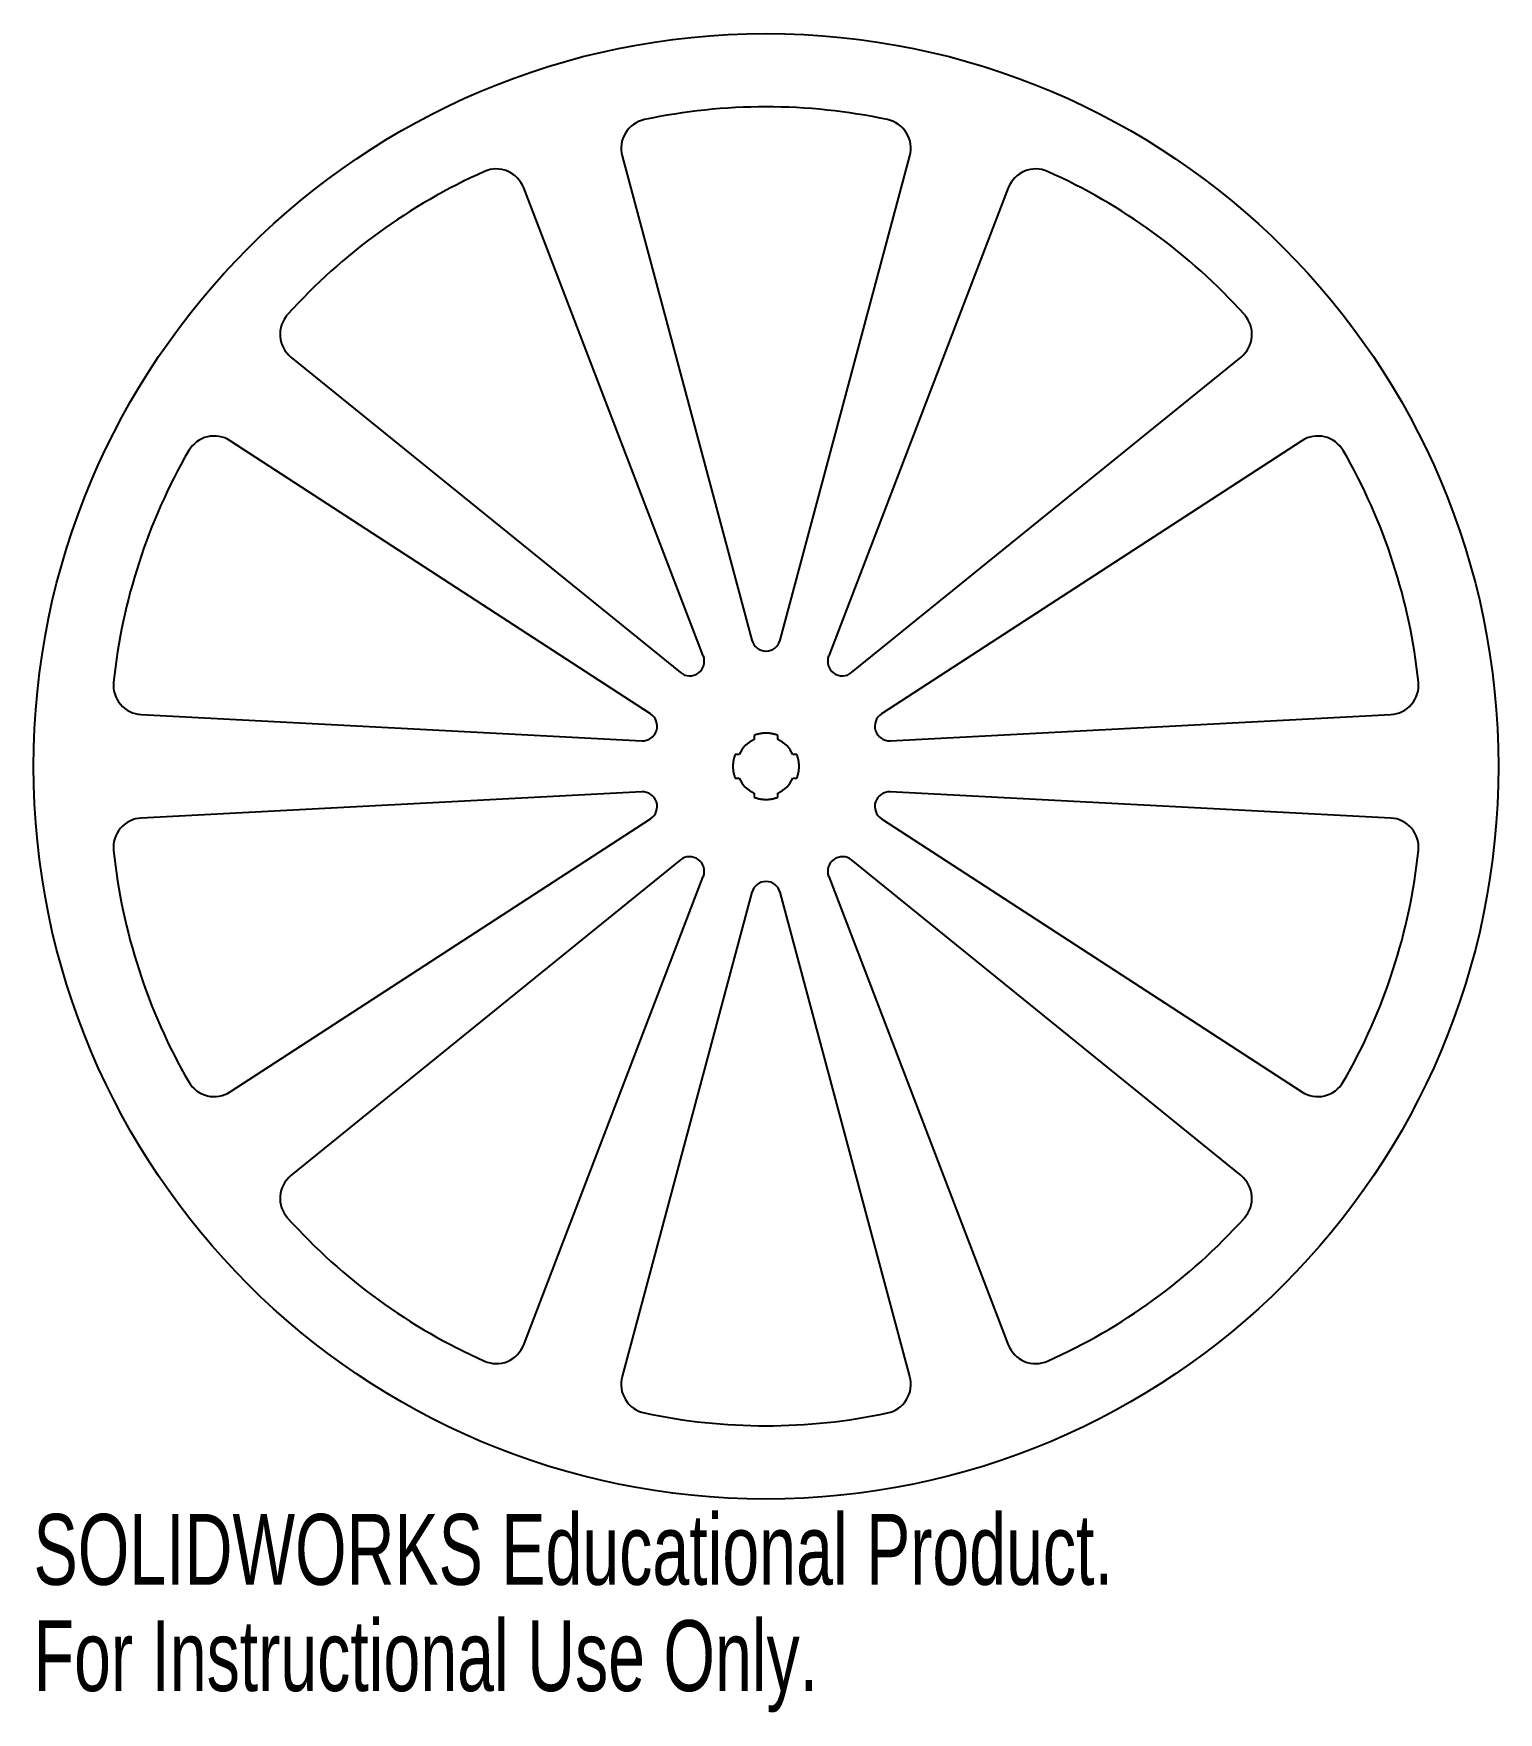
# Model space of a CAD drawing. Header units: millimetres. Extents: x -50 to 50, y -65 to 50.
import ezdxf

# ---------------------------------------------------------------- set-up
doc = ezdxf.new("R2010")
doc.units = ezdxf.units.MM
doc.styles.add('SLDTEXTSTYLE0', font='TXT', dxfattribs={"width": 0.7})

msp = doc.modelspace()

# ---------------------------------------------------------------- linework, layer by layer
at = {"color": 7, "linetype": 'Continuous', "lineweight": 25}
for p, q in [((-9.82, 41.65), (-0.97, 8.6)), ((0.97, 8.6), (9.82, 41.65)), ((-4.28, 7.53), (-16.54, 39.47)), ((16.54, 39.47), (4.28, 7.53)), ((-32.43, 27.93), (-5.84, 6.39)), ((5.84, 6.39), (32.43, 27.93)), ((-7.89, 3.58), (-36.58, 22.21)), ((36.58, 22.21), (7.89, 3.58)), ((-42.65, 3.53), (-8.48, 1.74)), ((8.48, 1.74), (42.65, 3.53)), ((-0.81, 2.11), (-0.81, 1.83)), ((0.81, 1.83), (0.81, 2.11)), ((-1.83, 0.81), (-2.11, 0.81)), ((2.11, 0.81), (1.83, 0.81)), ((-2.11, -0.81), (-1.83, -0.81)), ((1.83, -0.81), (2.11, -0.81)), ((-8.48, -1.74), (-42.65, -3.53)), ((-0.81, -1.83), (-0.81, -2.11)), ((0.81, -2.11), (0.81, -1.83)), ((42.65, -3.53), (8.48, -1.74)), ((-36.58, -22.21), (-7.89, -3.58)), ((7.89, -3.58), (36.58, -22.21)), ((-5.84, -6.39), (-32.43, -27.93)), ((32.43, -27.93), (5.84, -6.39)), ((-16.54, -39.47), (-4.28, -7.53)), ((4.28, -7.53), (16.54, -39.47)), ((-0.97, -8.6), (-9.82, -41.65)), ((9.82, -41.65), (0.97, -8.6))]:
    msp.add_line(p, q, dxfattribs=at)
msp.add_circle((0, 0), 50, dxfattribs=at)
for centre, radius, start, end in [((0, 5), 40, 78.017, 101.983), ((-7.89, 42.17), 2, 101.983, 195), ((7.89, 42.17), 2, 345, 78.017), ((-2.94, 4.05), 40, 114.017, 137.983), ((-18.41, 38.76), 2, 21, 114.017), ((18.41, 38.76), 2, 65.983, 159), ((2.94, 4.05), 40, 42.017, 65.983), ((-31.17, 29.48), 2, 137.983, 231), ((31.17, 29.48), 2, 309, 42.017), ((-37.67, 20.54), 2, 57, 150.017), ((37.67, 20.54), 2, 29.983, 123), ((-4.76, 1.55), 40, 150.017, 173.983), ((4.76, 1.55), 40, 6.017, 29.983), ((0, 8.86), 1, 195, 345), ((-5.21, 7.17), 1, 231, 21), ((5.21, 7.17), 1, 159, 309), ((-42.55, 5.53), 2, 173.983, 267), ((42.55, 5.53), 2, 273, 6.017), ((-8.43, 2.74), 1, 267, 57), ((8.43, 2.74), 1, 123, 273), ((0, 0), 2, 113.8911, 156.1089), ((0, 0), 2, 23.8911, 66.1089), ((0, 0), 2, 203.8911, 246.1089), ((0, 0), 2, 293.8911, 336.1089), ((-8.43, -2.74), 1, 303, 93), ((8.43, -2.74), 1, 87, 237), ((-42.55, -5.53), 2, 93, 186.017), ((42.55, -5.53), 2, 353.983, 87), ((-4.76, -1.55), 40, 186.017, 209.983), ((-5.21, -7.17), 1, 339, 129), ((5.21, -7.17), 1, 51, 201), ((4.76, -1.55), 40, 330.017, 353.983), ((0, -8.86), 1, 15, 165), ((-37.67, -20.54), 2, 209.983, 303), ((37.67, -20.54), 2, 237, 330.017), ((-31.17, -29.48), 2, 129, 222.017), ((31.17, -29.48), 2, 317.983, 51), ((-2.94, -4.05), 40, 222.017, 245.983), ((2.94, -4.05), 40, 294.017, 317.983), ((-18.41, -38.76), 2, 245.983, 339), ((18.41, -38.76), 2, 201, 294.017), ((-7.89, -42.17), 2, 165, 258.017), ((7.89, -42.17), 2, 281.983, 15), ((0, -5), 40, 258.017, 281.983)]:
    msp.add_arc(centre, radius, start, end, dxfattribs=at)
for points in [[(0.81, 2.11), (0, 2.41), (-0.81, 2.11)], [(-2.11, 0.81), (-2.41, 0), (-2.11, -0.81)], [(2.11, -0.81), (2.41, 0), (2.11, 0.81)], [(-0.81, -2.11), (0, -2.41), (0.81, -2.11)]]:
    msp.add_open_spline(points, degree=2, dxfattribs=at)

# ---------------------------------------------------------------- texts
at = {"color": 7, "linetype": 'Continuous', "char_height": 4.8336, "attachment_point": 1, "style": 'SLDTEXTSTYLE0'}
for s, insert in [('SOLIDWORKS Educational Product.', (-50, -51.02)), ('For Instructional Use Only.', (-50, -58.27))]:
    msp.add_mtext(s, dxfattribs=dict(at, insert=insert))

doc.saveas('drawing.dxf')
